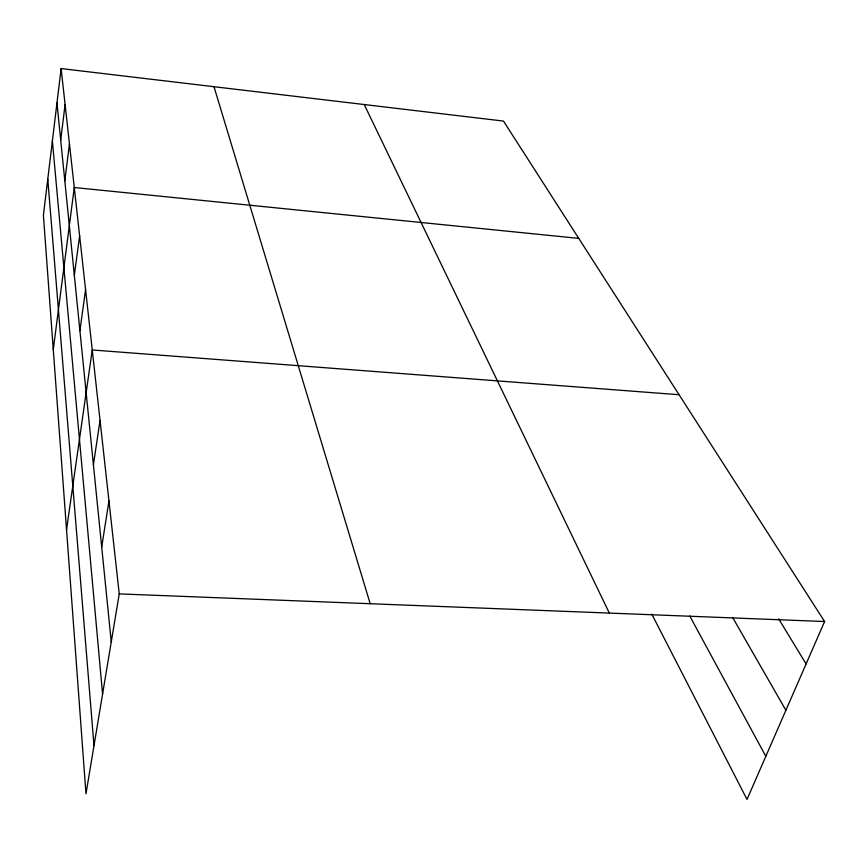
<?xml version="1.0" encoding="UTF-8"?>
<svg xmlns="http://www.w3.org/2000/svg" width="868" height="868" viewBox="0 0 868 868"><rect width="100%" height="100%" fill="white"/><g stroke="black" fill="none" stroke-linecap="round" stroke-linejoin="round"><path stroke-width="1.3" d="M61.118 68.561L43.4 215.351L85.975 793.84L119.242 593.886L61.118 68.561L503.483 121.075L824.6 621.521L747.012 799.439L651.76 614.067M60.706 140.095L65.089 104.518M64.807 180.815L69.462 143.979M53.273 349.511L74.279 187.521L578.761 238.385M74.333 275.362L79.617 235.792M79.91 330.675L85.574 289.597M66.532 529.686L92.258 349.967L679.08 394.734M93.418 464.749L100.048 420.383M101.708 547.057L108.956 500.901M119.242 593.886L824.6 621.521M778.661 618.83L806.101 663.944M732.614 617.43L785.887 710.274M689.756 615.976L765.815 756.321M364.234 104.551L609.336 613.09M213.984 86.713L370.202 603.716M56.962 102.956L111.256 641.864M52.384 140.963L102.576 694.053M47.773 179.155L93.983 745.688"/></g></svg>
